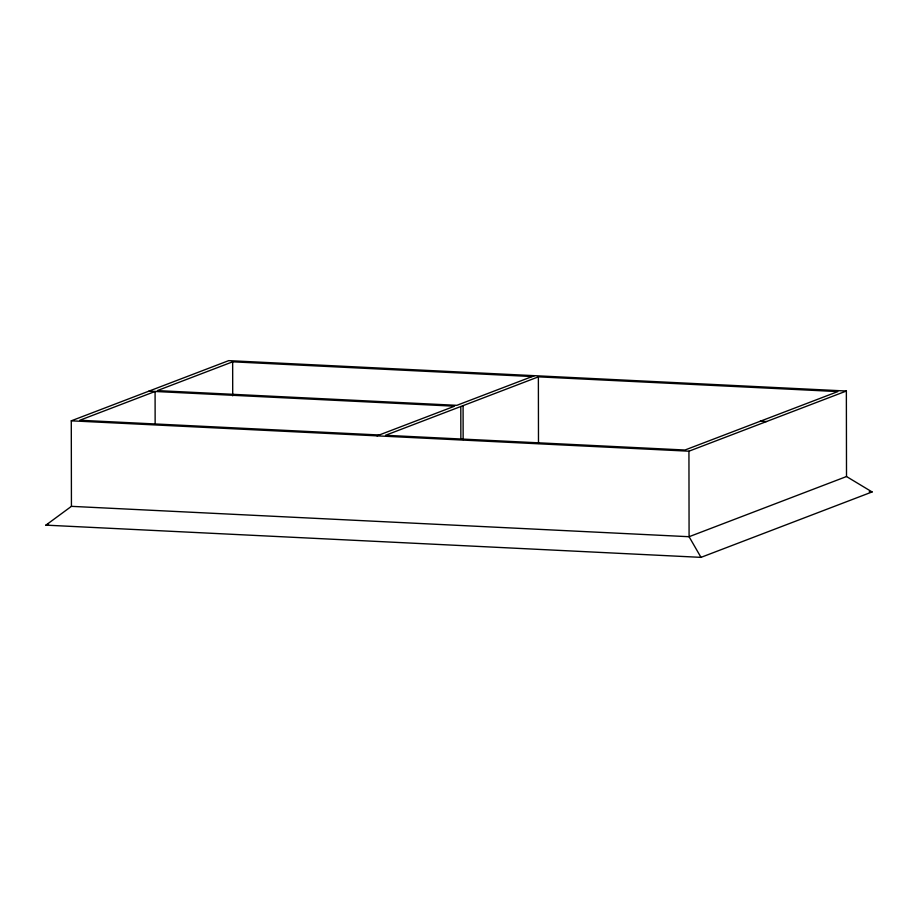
<?xml version="1.0" encoding="UTF-8"?>
<svg xmlns="http://www.w3.org/2000/svg" width="918" height="918" viewBox="0 0 918 918"><rect width="100%" height="100%" fill="white"/><g stroke="black" fill="none" stroke-linecap="round" stroke-linejoin="round"><path stroke-width="1.38" d="M45.9 525.142L71.432 506.346L689.085 536.72L846.511 476.534L872.1 491.945L700.996 557.364L45.9 525.142L48.574 524.121M71.432 506.346L71.283 420.823L228.697 360.636L846.362 391.022L846.511 476.534M532.13 376.552L232.656 361.818L157.368 390.598L456.843 405.331L534.414 375.68M376.988 435.855L454.559 406.204L148.854 391.171M538.373 376.85L385.514 435.293L684.989 450.015L837.836 391.584L538.373 376.85L538.487 443.451M71.283 420.823L688.936 451.197L846.362 391.022M760.276 421.236L766.507 421.546M379.272 434.983L79.797 420.26L155.085 391.47L155.142 424.059M869.243 491.807L872.1 491.945M700.996 557.364L689.085 536.72L688.936 451.197M463.085 405.641L463.142 439.642M460.802 406.513L460.859 439.102M232.656 361.818L232.713 395.83"/></g></svg>
